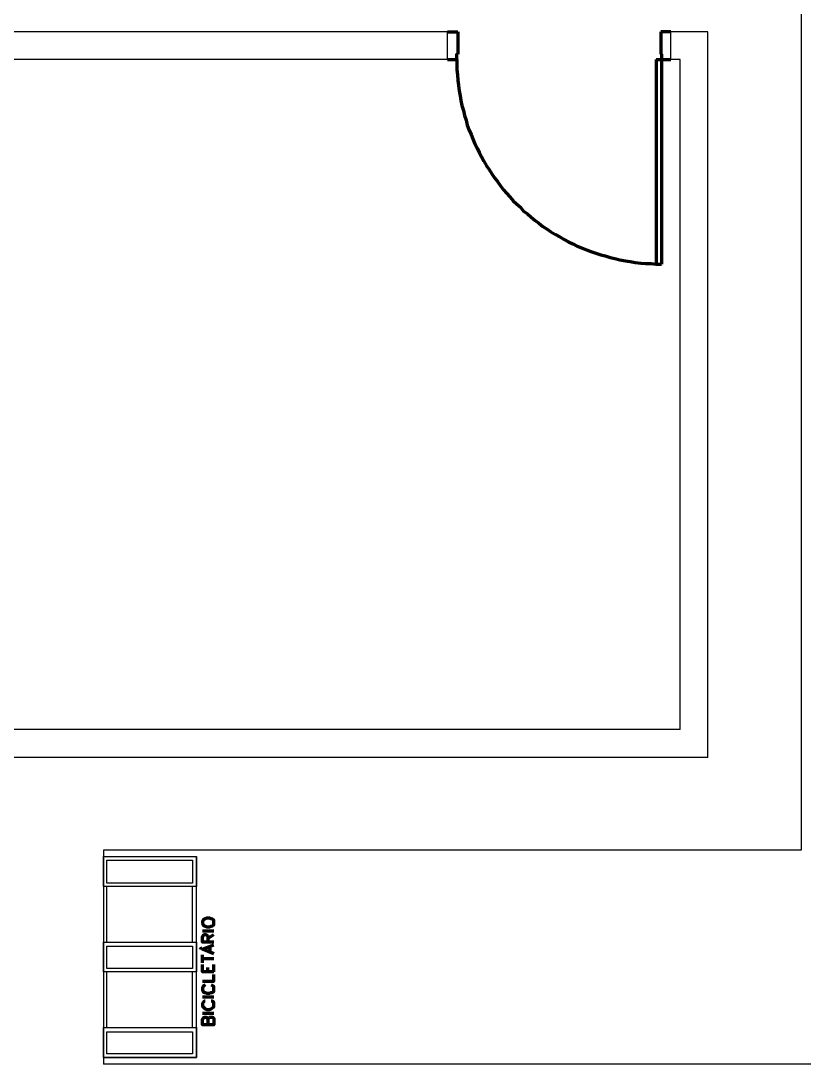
# Model space of a CAD drawing. Header units: millimetres. Extents: x 2273 to 2522, y 1034 to 1187.
# Drawn here: x 2291.15 to 2295.36, y 1123.02 to 1128.63 of the extents above; entities that cross this region are included whole.
import ezdxf

# ---------------------------------------------------------------- set-up
doc = ezdxf.new("R2010")
doc.units = ezdxf.units.MM
doc.layers.add('LAYER8', color=8, linetype='Continuous')
doc.layers.add('LAYOUT', color=7, linetype='Continuous', lineweight=100)
doc.layers.add('PAREDES', color=4, linetype='Continuous', lineweight=100)
doc.layers.add('PORTAS', color=3, linetype='Continuous', plot=False)

# ---------------------------------------------------------------- blocks, each defined once
blk = doc.blocks.new('PO')
at = {"layer": 'PAREDES', "color": 0, "linetype": 'Continuous'}
for points in [[(79.4387, 160.3422), (79.4417, 160.3363), (79.4475, 160.3304), (79.4534, 160.3275), (79.4623, 160.3245), (79.477, 160.3245), (79.4858, 160.3275), (79.4917, 160.3304), (79.5005, 160.3363), (79.5005, 160.3422), (79.5005, 160.3539), (79.5005, 160.3598), (79.4917, 160.3657), (79.4858, 160.3686), (79.477, 160.3716), (79.4623, 160.3716), (79.4534, 160.3686), (79.4475, 160.3657), (79.4417, 160.3598), (79.4387, 160.3539), (79.4387, 160.3422)], [(79.4387, 160.3039), (79.5005, 160.3039)], [(79.5005, 160.2422), (79.4387, 160.2422), (79.4387, 160.2686), (79.4417, 160.2775), (79.4446, 160.2804), (79.4505, 160.2833), (79.4564, 160.2833), (79.4623, 160.2804), (79.4652, 160.2775), (79.4681, 160.2686), (79.4681, 160.2422)], [(79.4681, 160.2627), (79.5005, 160.2833)], [(79.4328, 160.2039), (79.427, 160.2127)], [(79.5005, 160.1804), (79.4387, 160.2039), (79.5005, 160.2275)], [(79.4799, 160.1892), (79.4799, 160.2186)], [(79.4387, 160.1304), (79.4387, 160.1745)], [(79.4387, 160.1539), (79.5005, 160.1539)], [(79.5005, 160.0833), (79.4387, 160.0833), (79.4387, 160.1216)], [(79.4681, 160.0833), (79.4681, 160.1069)], [(79.5005, 160.0833), (79.5005, 160.1216)], [(79.4387, 160.0333), (79.5005, 160.0333), (79.5005, 160.0686)], [(79.4534, 160.0127), (79.4475, 160.0098), (79.4417, 160.0039), (79.4387, 159.998), (79.4387, 159.9863), (79.4417, 159.9775), (79.4475, 159.9716), (79.4534, 159.9716), (79.4623, 159.9686), (79.477, 159.9686), (79.4858, 159.9716), (79.4917, 159.9716), (79.5005, 159.9775), (79.5005, 159.9863), (79.5005, 159.998), (79.5005, 160.0039), (79.4917, 160.0098), (79.4858, 160.0127)], [(79.4387, 159.948), (79.5005, 159.948)], [(79.4534, 159.9245), (79.4475, 159.9245), (79.4417, 159.9186), (79.4387, 159.9098), (79.4387, 159.898), (79.4417, 159.8951), (79.4475, 159.8892), (79.4534, 159.8833), (79.4623, 159.8804), (79.477, 159.8804), (79.4858, 159.8833), (79.4917, 159.8892), (79.5005, 159.8951), (79.5005, 159.898), (79.5005, 159.9098), (79.5005, 159.9186), (79.4917, 159.9245), (79.4858, 159.9245)], [(79.4387, 159.8598), (79.5005, 159.8598)], [(79.4681, 159.8245), (79.4711, 159.8333), (79.477, 159.8363), (79.4799, 159.8392), (79.4917, 159.8392), (79.4946, 159.8363), (79.5005, 159.8333), (79.5005, 159.8245), (79.5005, 159.798), (79.4387, 159.798), (79.4387, 159.8245), (79.4417, 159.8333), (79.4446, 159.8363), (79.4505, 159.8392), (79.4564, 159.8392), (79.4623, 159.8363), (79.4652, 159.8333), (79.4681, 159.8245), (79.4681, 159.798)]]:
    blk.add_lwpolyline(points, dxfattribs=at)
blk = doc.blocks.new('YTR')
at = {"layer": 'PAREDES', "color": 0, "linetype": 'Continuous'}
for points in [[(80.8123, 165.1392), (80.8123, 165.0186)], [(81.9034, 165.1392), (81.9034, 165.0186)], [(80.8064, 164.9892), (80.8064, 164.9627), (80.8064, 164.9333), (80.8093, 164.9069), (80.8123, 164.8775), (80.8152, 164.851), (80.8181, 164.8216), (80.824, 164.7951), (80.827, 164.7686), (80.8328, 164.7422), (80.8417, 164.7157), (80.8475, 164.6892), (80.8564, 164.6627), (80.8623, 164.6363), (80.8711, 164.6127), (80.8828, 164.5863), (80.8917, 164.5627), (80.9034, 164.5363), (80.9152, 164.5127), (80.927, 164.4892), (80.9387, 164.4657), (80.9505, 164.4422), (80.9652, 164.4186), (80.9799, 164.398), (80.9946, 164.3745), (81.0093, 164.3539), (81.024, 164.3333), (81.0417, 164.3098), (81.0564, 164.2892), (81.074, 164.2716), (81.0917, 164.251), (81.1093, 164.2304), (81.127, 164.2127), (81.1475, 164.1951), (81.1652, 164.1745), (81.1858, 164.1598), (81.2064, 164.1422), (81.227, 164.1245), (81.2475, 164.1098), (81.2681, 164.0922), (81.2917, 164.0775), (81.3123, 164.0627), (81.3358, 164.048), (81.3593, 164.0363), (81.3828, 164.0216), (81.4064, 164.0098), (81.4299, 163.998), (81.4534, 163.9863), (81.477, 163.9775), (81.5034, 163.9657), (81.527, 163.9569), (81.5534, 163.948), (81.5799, 163.9392), (81.6034, 163.9333), (81.6299, 163.9245), (81.6564, 163.9186), (81.6828, 163.9127), (81.7123, 163.9069), (81.7387, 163.9039), (81.7652, 163.898), (81.7946, 163.8951), (81.8211, 163.8922), (81.8505, 163.8922), (81.877, 163.8892), (81.9064, 163.8892)], [(81.877, 164.9892), (81.877, 163.8892)], [(81.877, 164.9892), (81.9064, 164.9892), (81.9064, 163.8892)]]:
    blk.add_lwpolyline(points, dxfattribs=at)
blk = doc.blocks.new('PYRE')
at = {"layer": 'PAREDES', "color": 0, "linetype": 'Continuous'}
for points in [[(80.7564, 165.1392), (80.8123, 165.1392)], [(81.9564, 165.1392), (81.9034, 165.1392)], [(80.7564, 164.9892), (80.8064, 164.9892), (80.8064, 165.0186), (80.8123, 165.0186)], [(81.9034, 165.0186), (81.9064, 165.0186), (81.9064, 164.9892), (81.9564, 164.9892)]]:
    blk.add_lwpolyline(points, dxfattribs=at)
at = {"layer": 'LAYOUT', "linetype": 'ByBlock'}
blk.add_blockref('YTR', (0, 0), dxfattribs=at)
at = {"layer": 'PORTAS', "linetype": 'ByBlock'}
blk.add_blockref('YTR', (0, 0), dxfattribs=at)

msp = doc.modelspace()

# ---------------------------------------------------------------- linework, layer by layer
at = {"layer": 'LAYER8', "color": 0, "linetype": 'Continuous'}
for points in [[(2295.3431, 1129.5736), (2295.3431, 1124.1707), (2291.5931, 1124.1707)], [(2291.5931, 1124.1707), (2291.5931, 1123.0207)], [(2291.5931, 1124.1383), (2291.5931, 1123.056), (2292.0931, 1123.056), (2292.0931, 1124.1383)], [(2291.5931, 1124.1383), (2292.0931, 1124.1383), (2292.0931, 1123.9765), (2291.5931, 1123.9765), (2291.5931, 1124.1383)], [(2291.6108, 1124.1177), (2292.0725, 1124.1177), (2292.0725, 1123.9942), (2291.6108, 1123.9942), (2291.6108, 1124.1177)], [(2291.6108, 1123.6765), (2291.6108, 1123.9765)], [(2292.0725, 1123.6765), (2292.0725, 1123.9765)], [(2291.5931, 1123.6765), (2292.0931, 1123.6765), (2292.0931, 1123.5177), (2291.5931, 1123.5177), (2291.5931, 1123.6765)], [(2291.6108, 1123.656), (2292.0725, 1123.656), (2292.0725, 1123.5354), (2291.6108, 1123.5354), (2291.6108, 1123.656)], [(2291.6108, 1123.2177), (2291.6108, 1123.5177)], [(2292.0725, 1123.2177), (2292.0725, 1123.5177)], [(2291.5931, 1123.2177), (2292.0931, 1123.2177), (2292.0931, 1123.056), (2291.5931, 1123.056), (2291.5931, 1123.2177)], [(2291.6108, 1123.1942), (2292.0725, 1123.1942), (2292.0725, 1123.0765), (2291.6108, 1123.0765), (2291.6108, 1123.1942)], [(2298.6461, 1123.0207), (2291.5931, 1123.0207)]]:
    msp.add_lwpolyline(points, dxfattribs=at)
at = {"layer": 'LAYER8', "linetype": 'Continuous'}
for points in [[(2293.4431, 1128.5736), (2291.0902, 1128.5736)], [(2293.4431, 1128.4236), (2293.4431, 1128.5736)], [(2294.8431, 1128.5736), (2294.6431, 1128.5736)], [(2294.6931, 1128.4236), (2294.6431, 1128.4236), (2294.6431, 1128.5736)], [(2294.8431, 1124.6707), (2294.8431, 1128.5736)], [(2293.4431, 1128.4236), (2291.0902, 1128.4236)], [(2294.6931, 1124.8207), (2294.6931, 1128.4236)], [(2294.6931, 1124.8207), (2291.0902, 1124.8207)], [(2294.8431, 1124.6707), (2291.0902, 1124.6707)]]:
    msp.add_lwpolyline(points, dxfattribs=at)

# ---------------------------------------------------------------- block references
at = {"layer": 'LAYER8', "color": 252, "linetype": 'ByBlock'}
msp.add_blockref('PYRE', (2212.6867, 963.4344), dxfattribs=at)
at = {"layer": 'LAYER8', "linetype": 'ByBlock'}
msp.add_blockref('PO', (2212.6867, 963.4344), dxfattribs=at)
msp.add_blockref('PO', (2212.6867, 963.4344), dxfattribs=at)
msp.add_blockref('PO', (2212.6867, 963.4344), dxfattribs=at)

doc.saveas('drawing.dxf')
